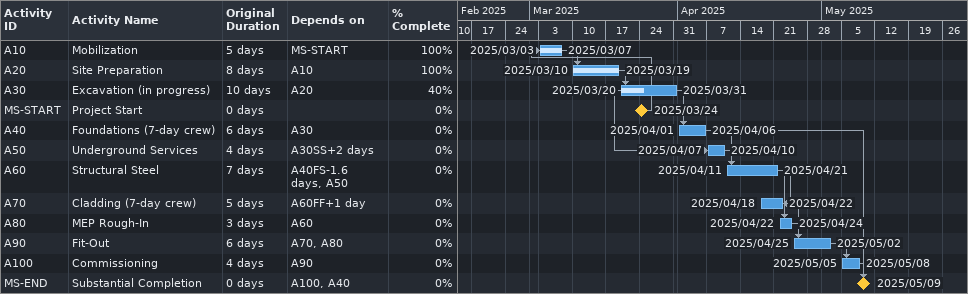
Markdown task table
| ID | Task | Original duration | Start | Finish | Predecessors | % complete |
|---|---|---|---|---|---|---|
| A10 | Mobilization | 5d | 2025-03-03 | 2025-03-07 | MS-START | 100 |
| A20 | Site Preparation | 8d | 2025-03-10 | 2025-03-19 | A10 | 100 |
| A30 | Excavation (in progress) | 10d | 2025-03-20 | 2025-03-31 | A20 | 40 |
| MS-START | Project Start | 0d | 2025-03-24 | 2025-03-24 |  | 0 |
| A40 | Foundations (7-day crew) | 6d | 2025-04-01 | 2025-04-06 | A30 | 0 |
| A50 | Underground Services | 4d | 2025-04-07 | 2025-04-10 | A30SS+2d | 0 |
| A60 | Structural Steel | 7d | 2025-04-11 | 2025-04-21 | A40FS-1.6d, A50 | 0 |
| A70 | Cladding (7-day crew) | 5d | 2025-04-18 | 2025-04-22 | A60FF+1d | 0 |
| A80 | MEP Rough-In | 3d | 2025-04-22 | 2025-04-24 | A60 | 0 |
| A90 | Fit-Out | 6d | 2025-04-25 | 2025-05-02 | A70, A80 | 0 |
| A100 | Commissioning | 4d | 2025-05-05 | 2025-05-08 | A90 | 0 |
| MS-END | Substantial Completion | 0d | 2025-05-09 | 2025-05-09 | A100, A40 | 0 |
